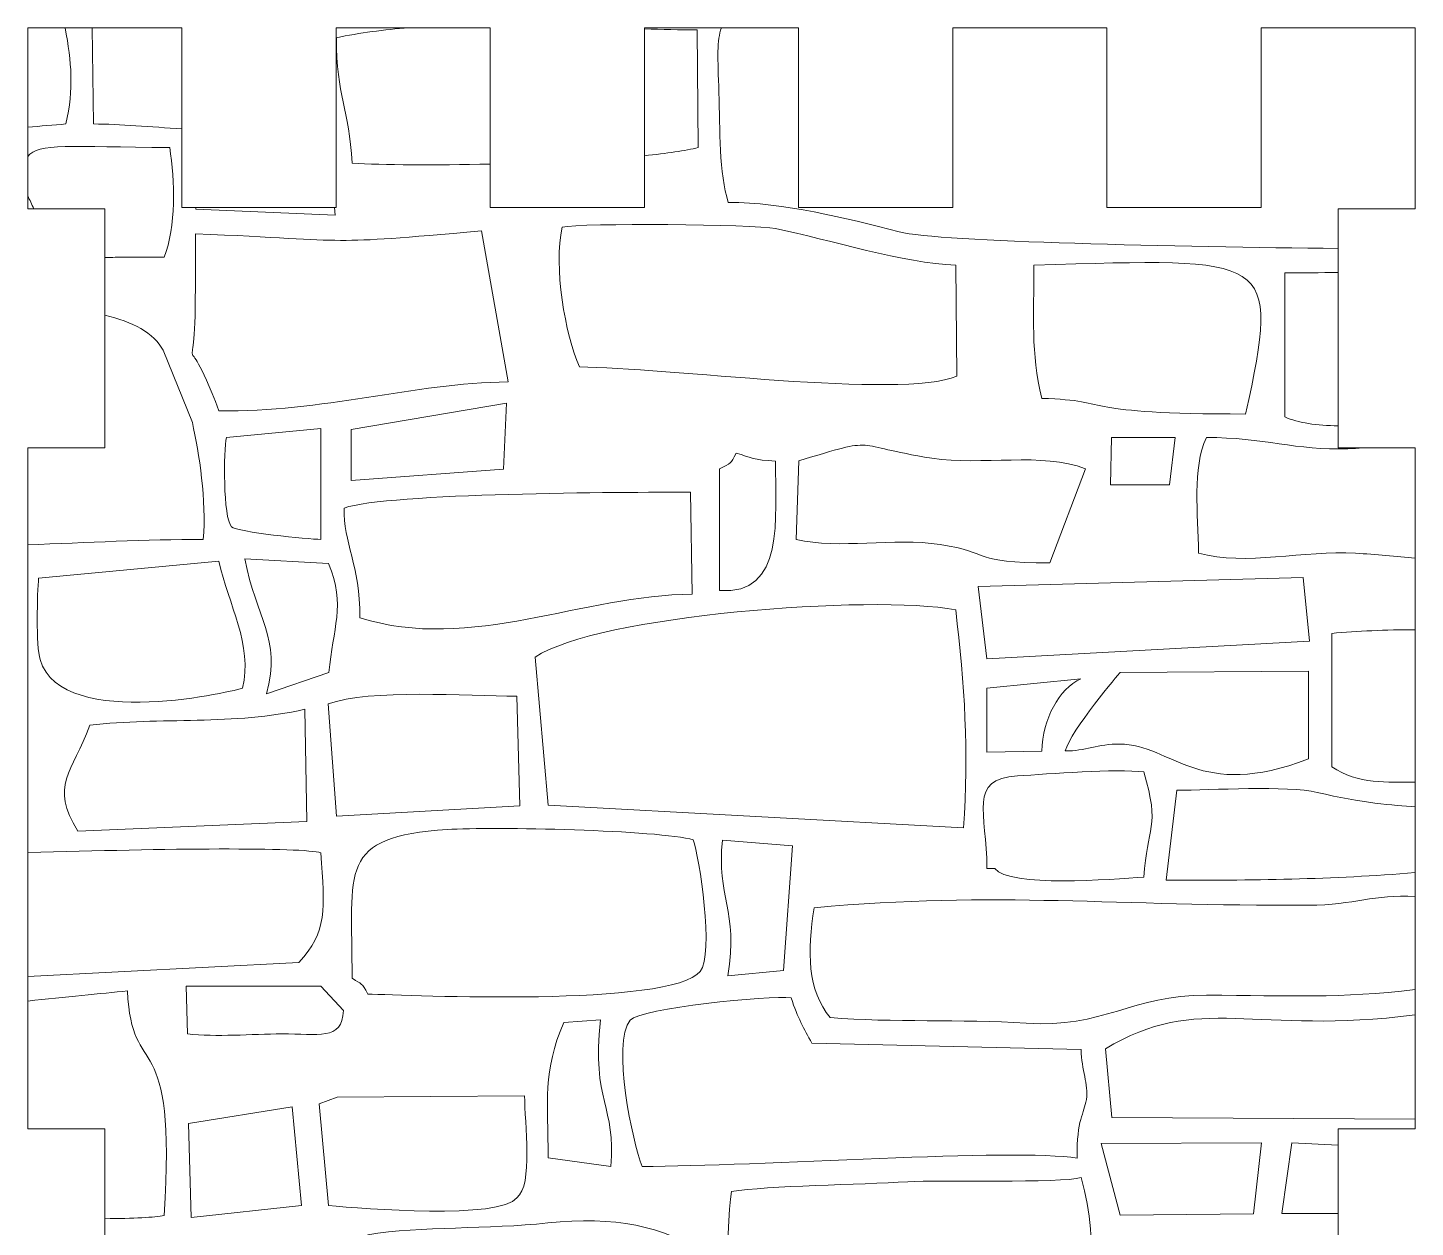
# Model space of a CAD drawing. Header units: millimetres. Extents: x 165 to 617, y -170 to 72.
# Drawn here: x 166.6 to 220.6, y -121.8 to -75.1 of the extents above; entities that cross this region are included whole.
import ezdxf

# ---------------------------------------------------------------- set-up
doc = ezdxf.new("R2010")
doc.units = ezdxf.units.MM
doc.header["$MEASUREMENT"] = 0
doc.layers.add('layer 1', color=7, linetype='Continuous')

msp = doc.modelspace()

# ---------------------------------------------------------------- linework, layer by layer
at = {"layer": 'layer 1', "color": 250, "lineweight": 9}
msp.add_open_spline([(166.5643, -170.1174), (166.5643, -170.1174), (220.5643, -170.1174), (220.5643, -170.1174), (220.5643, -170.1174), (220.5643, -170.1174), (220.5643, -164.0562), (220.5643, -164.0562), (220.5643, -164.0562), (220.5643, -164.0562), (217.5643, -164.0562), (217.5643, -164.0562), (217.5643, -164.0562), (217.5643, -164.0562), (217.5643, -154.7561), (217.5643, -154.7561), (217.5643, -154.7561), (217.5643, -154.7561), (220.5643, -154.7561), (220.5643, -154.7561), (220.5643, -154.7561), (220.5643, -154.7561), (220.5643, -127.2674), (220.5643, -127.2674), (220.5643, -127.2674), (220.5643, -127.2674), (217.5643, -127.2674), (217.5643, -127.2674), (217.5643, -127.2674), (217.5643, -127.2674), (217.5643, -117.9673), (217.5643, -117.9673), (217.5643, -117.9673), (217.5643, -117.9673), (220.5643, -117.9673), (220.5643, -117.9673), (220.5643, -117.9673), (220.5643, -117.9673), (220.5643, -91.4668), (220.5643, -91.4668), (220.5643, -91.4668), (220.5643, -91.4668), (217.5643, -91.4668), (217.5643, -91.4668), (217.5643, -91.4668), (217.5643, -91.4668), (217.5643, -82.1667), (217.5643, -82.1667), (217.5643, -82.1667), (217.5643, -82.1667), (220.5643, -82.1667), (220.5643, -82.1667), (220.5643, -82.1667), (220.5643, -82.1667), (220.5643, -75.1174), (220.5643, -75.1174), (220.5643, -75.1174), (220.5643, -75.1174), (214.5642, -75.1174), (214.5642, -75.1174), (214.5642, -75.1174), (214.5642, -75.1174), (214.5642, -82.1174), (214.5642, -82.1174), (214.5642, -82.1174), (214.5642, -82.1174), (208.5642, -82.1174), (208.5642, -82.1174), (208.5642, -82.1174), (208.5642, -82.1174), (208.5642, -75.1174), (208.5642, -75.1174), (208.5642, -75.1174), (208.5642, -75.1174), (202.5642, -75.1174), (202.5642, -75.1174), (202.5642, -75.1174), (202.5642, -75.1174), (202.5642, -82.1174), (202.5642, -82.1174), (202.5642, -82.1174), (202.5642, -82.1174), (196.5642, -82.1174), (196.5642, -82.1174), (196.5642, -82.1174), (196.5642, -82.1174), (196.5642, -75.1174), (196.5642, -75.1174), (196.5642, -75.1174), (196.5642, -75.1174), (190.5642, -75.1174), (190.5642, -75.1174), (190.5642, -75.1174), (190.5642, -75.1174), (190.5642, -82.1174), (190.5642, -82.1174), (190.5642, -82.1174), (190.5642, -82.1174), (184.5642, -82.1174), (184.5642, -82.1174), (184.5642, -82.1174), (184.5642, -82.1174), (184.5642, -75.1174), (184.5642, -75.1174), (184.5642, -75.1174), (184.5642, -75.1174), (178.5642, -75.1174), (178.5642, -75.1174), (178.5642, -75.1174), (178.5642, -75.1174), (178.5642, -82.1174), (178.5642, -82.1174), (178.5642, -82.1174), (178.5642, -82.1174), (172.5642, -82.1174), (172.5642, -82.1174), (172.5642, -82.1174), (172.5642, -82.1174), (172.5642, -75.1174), (172.5642, -75.1174), (172.5642, -75.1174), (172.5642, -75.1174), (166.5643, -75.1174), (166.5643, -75.1174), (166.5643, -75.1174), (166.5643, -75.1174), (166.5643, -82.1667), (166.5643, -82.1667), (166.5643, -82.1667), (166.5643, -82.1667), (169.5643, -82.1667), (169.5643, -82.1667), (169.5643, -82.1667), (169.5643, -82.1667), (169.5643, -91.4668), (169.5643, -91.4668), (169.5643, -91.4668), (169.5643, -91.4668), (166.5643, -91.4668), (166.5643, -91.4668), (166.5643, -91.4668), (166.5643, -91.4668), (166.5643, -117.9673), (166.5643, -117.9673), (166.5643, -117.9673), (166.5643, -117.9673), (169.5643, -117.9673), (169.5643, -117.9673), (169.5643, -117.9673), (169.5643, -117.9673), (169.5643, -127.2674), (169.5643, -127.2674), (169.5643, -127.2674), (169.5643, -127.2674), (166.5643, -127.2674), (166.5643, -127.2674), (166.5643, -127.2674), (166.5643, -127.2674), (166.5643, -154.7561), (166.5643, -154.7561), (166.5643, -154.7561), (166.5643, -154.7561), (169.5643, -154.7561), (169.5643, -154.7561), (169.5643, -154.7561), (169.5643, -154.7561), (169.5643, -164.0562), (169.5643, -164.0562), (169.5643, -164.0562), (169.5643, -164.0562), (166.5643, -164.0562), (166.5643, -164.0562), (166.5643, -164.0562), (166.5643, -164.0562), (166.5643, -170.1174), (166.5643, -170.1174)], degree=3, knots=[0, 0, 0, 0, 0.0222222, 0.0222222, 0.0222222, 0.0222222, 0.0444444, 0.0444444, 0.0444444, 0.0444444, 0.0666667, 0.0666667, 0.0666667, 0.0666667, 0.0888889, 0.0888889, 0.0888889, 0.0888889, 0.1111111, 0.1111111, 0.1111111, 0.1111111, 0.1333333, 0.1333333, 0.1333333, 0.1333333, 0.1555556, 0.1555556, 0.1555556, 0.1555556, 0.1777778, 0.1777778, 0.1777778, 0.1777778, 0.2, 0.2, 0.2, 0.2, 0.2222222, 0.2222222, 0.2222222, 0.2222222, 0.2444444, 0.2444444, 0.2444444, 0.2444444, 0.2666667, 0.2666667, 0.2666667, 0.2666667, 0.2888889, 0.2888889, 0.2888889, 0.2888889, 0.3111111, 0.3111111, 0.3111111, 0.3111111, 0.3333333, 0.3333333, 0.3333333, 0.3333333, 0.3555556, 0.3555556, 0.3555556, 0.3555556, 0.3777778, 0.3777778, 0.3777778, 0.3777778, 0.4, 0.4, 0.4, 0.4, 0.4222222, 0.4222222, 0.4222222, 0.4222222, 0.4444444, 0.4444444, 0.4444444, 0.4444444, 0.4666667, 0.4666667, 0.4666667, 0.4666667, 0.4888889, 0.4888889, 0.4888889, 0.4888889, 0.5111111, 0.5111111, 0.5111111, 0.5111111, 0.5333333, 0.5333333, 0.5333333, 0.5333333, 0.5555556, 0.5555556, 0.5555556, 0.5555556, 0.5777778, 0.5777778, 0.5777778, 0.5777778, 0.6, 0.6, 0.6, 0.6, 0.6222222, 0.6222222, 0.6222222, 0.6222222, 0.6444444, 0.6444444, 0.6444444, 0.6444444, 0.6666667, 0.6666667, 0.6666667, 0.6666667, 0.6888889, 0.6888889, 0.6888889, 0.6888889, 0.7111111, 0.7111111, 0.7111111, 0.7111111, 0.7333333, 0.7333333, 0.7333333, 0.7333333, 0.7555556, 0.7555556, 0.7555556, 0.7555556, 0.7777778, 0.7777778, 0.7777778, 0.7777778, 0.8, 0.8, 0.8, 0.8, 0.8222222, 0.8222222, 0.8222222, 0.8222222, 0.8444444, 0.8444444, 0.8444444, 0.8444444, 0.8666667, 0.8666667, 0.8666667, 0.8666667, 0.8888889, 0.8888889, 0.8888889, 0.8888889, 0.9111111, 0.9111111, 0.9111111, 0.9111111, 0.9333333, 0.9333333, 0.9333333, 0.9333333, 0.9555556, 0.9555556, 0.9555556, 0.9555556, 1, 1, 1, 1], dxfattribs=at)
at = {"layer": 'layer 1', "color": 177, "lineweight": 9}
for points, knots in [([(168.0201, -75.1174), (168.2707, -76.4851), (168.3566, -77.4711), (168.0509, -78.8624), (168.0509, -78.8624), (167.5579, -78.9049), (167.0622, -78.9454), (166.5643, -78.9829), (166.5643, -78.9829), (166.5643, -78.9829), (166.5643, -75.1174), (166.5643, -75.1174), (166.5643, -75.1174), (166.5643, -75.1174), (168.0201, -75.1174), (168.0201, -75.1174)], [0, 0, 0, 0, 0.2, 0.2, 0.2, 0.2, 0.4, 0.4, 0.4, 0.4, 0.6, 0.6, 0.6, 0.6, 1, 1, 1, 1]), ([(169.1223, -78.8624), (169.1223, -78.8624), (169.0734, -75.1174), (169.0734, -75.1174), (169.0734, -75.1174), (169.0734, -75.1174), (172.5642, -75.1174), (172.5642, -75.1174), (172.5642, -75.1174), (172.5642, -75.1174), (172.5642, -79.0567), (172.5642, -79.0567), (172.5642, -79.0567), (171.3522, -78.9707), (170.1532, -78.8694), (169.1223, -78.8624)], [0, 0, 0, 0, 0.2, 0.2, 0.2, 0.2, 0.4, 0.4, 0.4, 0.4, 0.6, 0.6, 0.6, 0.6, 1, 1, 1, 1]), ([(178.5784, -75.5057), (179.4857, -75.3168), (180.4292, -75.1939), (181.3994, -75.1174), (181.3994, -75.1174), (181.3994, -75.1174), (184.5642, -75.1174), (184.5642, -75.1174), (184.5642, -75.1174), (184.5642, -75.1174), (184.5642, -80.4235), (184.5642, -80.4235), (184.5642, -80.4235), (182.4056, -80.4724), (180.3754, -80.4588), (179.1882, -80.3892), (179.1882, -80.3892), (179.0712, -78.2539), (178.5784, -77.7964), (178.5784, -75.5057)], [0, 0, 0, 0, 0.1666667, 0.1666667, 0.1666667, 0.1666667, 0.3333333, 0.3333333, 0.3333333, 0.3333333, 0.5, 0.5, 0.5, 0.5, 0.6666667, 0.6666667, 0.6666667, 0.6666667, 1, 1, 1, 1]), ([(190.5642, -75.1638), (191.2479, -75.1831), (191.9316, -75.1975), (192.6126, -75.2021), (192.6126, -75.2021), (192.6126, -75.2021), (192.6578, -79.7793), (192.6578, -79.7793), (192.6578, -79.7793), (192.1638, -79.9035), (191.4357, -80.0094), (190.5642, -80.0981), (190.5642, -80.0981), (190.5642, -80.0981), (190.5642, -75.1638), (190.5642, -75.1638)], [0, 0, 0, 0, 0.2, 0.2, 0.2, 0.2, 0.4, 0.4, 0.4, 0.4, 0.6, 0.6, 0.6, 0.6, 1, 1, 1, 1]), ([(193.8297, -81.9143), (193.464, -80.8047), (193.5098, -79.0555), (193.4645, -77.6465), (193.4645, -77.6465), (193.4202, -76.2623), (193.3741, -75.6058), (193.5644, -75.1174), (193.5644, -75.1174), (193.5644, -75.1174), (196.5642, -75.1174), (196.5642, -75.1174), (196.5642, -75.1174), (196.5642, -75.1174), (196.5642, -82.1174), (196.5642, -82.1174), (196.5642, -82.1174), (196.5642, -82.1174), (202.5642, -82.1174), (202.5642, -82.1174), (202.5642, -82.1174), (202.5642, -82.1174), (202.5642, -75.1174), (202.5642, -75.1174), (202.5642, -75.1174), (202.5642, -75.1174), (208.5642, -75.1174), (208.5642, -75.1174), (208.5642, -75.1174), (208.5642, -75.1174), (208.5642, -82.1174), (208.5642, -82.1174), (208.5642, -82.1174), (208.5642, -82.1174), (214.5642, -82.1174), (214.5642, -82.1174), (214.5642, -82.1174), (214.5642, -82.1174), (214.5642, -75.1174), (214.5642, -75.1174), (214.5642, -75.1174), (214.5642, -75.1174), (220.5643, -75.1174), (220.5643, -75.1174), (220.5643, -75.1174), (220.5643, -75.1174), (220.5643, -82.1667), (220.5643, -82.1667), (220.5643, -82.1667), (220.5643, -82.1667), (217.5643, -82.1667), (217.5643, -82.1667), (217.5643, -82.1667), (217.5643, -82.1667), (217.5643, -83.708), (217.5643, -83.708), (217.5643, -83.708), (211.445, -83.6387), (202.0529, -83.458), (200.4853, -83.0597), (200.4853, -83.0597), (198.3457, -82.5155), (196.0033, -81.9143), (193.8297, -81.9143)], [0, 0, 0, 0, 0.0588235, 0.0588235, 0.0588235, 0.0588235, 0.1176471, 0.1176471, 0.1176471, 0.1176471, 0.1764706, 0.1764706, 0.1764706, 0.1764706, 0.2352941, 0.2352941, 0.2352941, 0.2352941, 0.2941176, 0.2941176, 0.2941176, 0.2941176, 0.3529412, 0.3529412, 0.3529412, 0.3529412, 0.4117647, 0.4117647, 0.4117647, 0.4117647, 0.4705882, 0.4705882, 0.4705882, 0.4705882, 0.5294118, 0.5294118, 0.5294118, 0.5294118, 0.5882353, 0.5882353, 0.5882353, 0.5882353, 0.6470588, 0.6470588, 0.6470588, 0.6470588, 0.7058824, 0.7058824, 0.7058824, 0.7058824, 0.7647059, 0.7647059, 0.7647059, 0.7647059, 0.8235294, 0.8235294, 0.8235294, 0.8235294, 0.8823529, 0.8823529, 0.8823529, 0.8823529, 1, 1, 1, 1]), ([(166.5643, -80.1287), (166.9638, -79.5852), (168.2108, -79.7639), (172.0892, -79.7774), (172.0892, -79.7774), (172.2887, -81.0775), (172.3475, -82.8617), (171.8709, -84.0496), (171.8709, -84.0496), (170.4892, -84.0496), (169.8946, -84.0433), (169.5643, -84.0643), (169.5643, -84.0643), (169.5643, -84.0643), (169.5643, -82.1667), (169.5643, -82.1667), (169.5643, -82.1667), (169.5643, -82.1667), (166.8002, -82.1667), (166.8002, -82.1667), (166.8002, -82.1667), (166.7232, -81.9924), (166.6445, -81.8233), (166.5643, -81.6614), (166.5643, -81.6614), (166.5643, -81.6614), (166.5643, -80.1287), (166.5643, -80.1287)], [0, 0, 0, 0, 0.125, 0.125, 0.125, 0.125, 0.25, 0.25, 0.25, 0.25, 0.375, 0.375, 0.375, 0.375, 0.5, 0.5, 0.5, 0.5, 0.625, 0.625, 0.625, 0.625, 0.75, 0.75, 0.75, 0.75, 1, 1, 1, 1]), ([(173.1004, -82.1824), (173.1004, -82.1824), (173.1019, -82.1174), (173.1019, -82.1174), (173.1019, -82.1174), (173.1019, -82.1174), (178.5007, -82.1174), (178.5007, -82.1174), (178.5007, -82.1174), (178.5007, -82.1174), (178.5333, -82.4125), (178.5333, -82.4125), (178.5333, -82.4125), (178.5333, -82.4125), (173.1004, -82.1824), (173.1004, -82.1824)], [0, 0, 0, 0, 0.2, 0.2, 0.2, 0.2, 0.4, 0.4, 0.4, 0.4, 0.6, 0.6, 0.6, 0.6, 1, 1, 1, 1]), ([(173.0879, -85.268), (173.0879, -85.268), (173.0882, -83.1314), (173.0882, -83.1314), (173.0882, -83.1314), (179.6325, -83.4206), (177.9025, -83.5751), (184.2266, -83.0243), (184.2266, -83.0243), (184.2266, -83.0243), (185.2604, -88.9017), (185.2604, -88.9017), (185.2604, -88.9017), (181.5361, -88.9439), (178.0503, -90.0968), (174.0044, -90.0203), (174.0044, -90.0203), (172.4721, -85.9699), (173.0868, -89.7944), (173.0879, -85.268)], [0, 0, 0, 0, 0.1666667, 0.1666667, 0.1666667, 0.1666667, 0.3333333, 0.3333333, 0.3333333, 0.3333333, 0.5, 0.5, 0.5, 0.5, 0.6666667, 0.6666667, 0.6666667, 0.6666667, 1, 1, 1, 1]), ([(188.0341, -88.3198), (187.4791, -87.0615), (187.0174, -84.4132), (187.3625, -82.8748), (187.3625, -82.8748), (188.0925, -82.7138), (194.8421, -82.766), (195.6632, -82.9332), (195.6632, -82.9332), (197.7696, -83.3622), (200.6805, -84.3003), (202.6783, -84.3515), (202.6783, -84.3515), (202.6783, -84.3515), (202.7295, -88.6747), (202.7295, -88.6747), (202.7295, -88.6747), (200.5827, -89.5942), (191.2861, -88.3198), (188.0341, -88.3198)], [0, 0, 0, 0, 0.1666667, 0.1666667, 0.1666667, 0.1666667, 0.3333333, 0.3333333, 0.3333333, 0.3333333, 0.5, 0.5, 0.5, 0.5, 0.6666667, 0.6666667, 0.6666667, 0.6666667, 1, 1, 1, 1]), ([(206.0306, -89.5402), (205.5925, -87.7347), (205.7252, -86.3857), (205.7259, -84.3515), (205.7259, -84.3515), (214.9862, -84.1015), (215.3418, -83.8683), (213.9631, -90.1501), (213.9631, -90.1501), (207.2836, -90.1501), (208.979, -89.6316), (206.0306, -89.5402)], [0, 0, 0, 0, 0.25, 0.25, 0.25, 0.25, 0.5, 0.5, 0.5, 0.5, 1, 1, 1, 1]), ([(215.4881, -90.2624), (215.4881, -90.2624), (215.4866, -84.6567), (215.4866, -84.6567), (215.4866, -84.6567), (216.1729, -84.6567), (216.8664, -84.65), (217.5643, -84.6385), (217.5643, -84.6385), (217.5643, -84.6385), (217.5643, -90.6107), (217.5643, -90.6107), (217.5643, -90.6107), (216.7387, -90.6021), (216.0102, -90.4987), (215.4881, -90.2624)], [0, 0, 0, 0, 0.2, 0.2, 0.2, 0.2, 0.4, 0.4, 0.4, 0.4, 0.6, 0.6, 0.6, 0.6, 1, 1, 1, 1]), ([(169.5643, -86.3025), (170.6391, -86.5596), (171.4722, -86.9895), (171.837, -87.67), (171.837, -87.67), (171.837, -87.67), (172.9708, -90.4833), (172.9708, -90.4833), (172.9708, -90.4833), (173.2344, -91.6848), (173.531, -93.5232), (173.3958, -95.0307), (173.3958, -95.0307), (171.1641, -95.0307), (168.8724, -95.1507), (166.5643, -95.2437), (166.5643, -95.2437), (166.5643, -95.2437), (166.5643, -91.4668), (166.5643, -91.4668), (166.5643, -91.4668), (166.5643, -91.4668), (169.5643, -91.4668), (169.5643, -91.4668), (169.5643, -91.4668), (169.5643, -91.4668), (169.5643, -86.3025), (169.5643, -86.3025)], [0, 0, 0, 0, 0.125, 0.125, 0.125, 0.125, 0.25, 0.25, 0.25, 0.25, 0.375, 0.375, 0.375, 0.375, 0.5, 0.5, 0.5, 0.5, 0.625, 0.625, 0.625, 0.625, 0.75, 0.75, 0.75, 0.75, 1, 1, 1, 1]), ([(179.1494, -90.7557), (179.1494, -90.7557), (185.1941, -89.722), (185.1941, -89.722), (185.1941, -89.722), (185.1941, -89.722), (185.0855, -92.2947), (185.0855, -92.2947), (185.0855, -92.2947), (185.0855, -92.2947), (179.153, -92.7345), (179.153, -92.7345), (179.153, -92.7345), (179.153, -92.7345), (179.1494, -90.7557), (179.1494, -90.7557)], [0, 0, 0, 0, 0.2, 0.2, 0.2, 0.2, 0.4, 0.4, 0.4, 0.4, 0.6, 0.6, 0.6, 0.6, 1, 1, 1, 1]), ([(174.293, -91.0619), (174.293, -91.0619), (177.9709, -90.7088), (177.9709, -90.7088), (177.9709, -90.7088), (177.9709, -90.7088), (177.9677, -95.0303), (177.9677, -95.0303), (177.9677, -95.0303), (177.4817, -95.0223), (174.7008, -94.746), (174.4973, -94.5402), (174.4973, -94.5402), (174.1568, -94.1962), (174.1884, -91.5404), (174.293, -91.0619)], [0, 0, 0, 0, 0.2, 0.2, 0.2, 0.2, 0.4, 0.4, 0.4, 0.4, 0.6, 0.6, 0.6, 0.6, 1, 1, 1, 1]), ([(196.4726, -95.0287), (196.4726, -95.0287), (196.5804, -91.9749), (196.5804, -91.9749), (196.5804, -91.9749), (199.7294, -90.9942), (198.5615, -91.3718), (201.7556, -91.87), (201.7556, -91.87), (203.6928, -92.1722), (206.0532, -91.6168), (207.7313, -92.2836), (207.7313, -92.2836), (207.7313, -92.2836), (206.3386, -95.9457), (206.3386, -95.9457), (206.3386, -95.9457), (203.2494, -95.9457), (204.1431, -95.5434), (202.0705, -95.228), (202.0705, -95.228), (200.2522, -94.9513), (198.1551, -95.4283), (196.4726, -95.0287)], [0, 0, 0, 0, 0.1428571, 0.1428571, 0.1428571, 0.1428571, 0.2857143, 0.2857143, 0.2857143, 0.2857143, 0.4285714, 0.4285714, 0.4285714, 0.4285714, 0.5714286, 0.5714286, 0.5714286, 0.5714286, 0.7142857, 0.7142857, 0.7142857, 0.7142857, 1, 1, 1, 1]), ([(208.7482, -91.0612), (208.7482, -91.0612), (211.2177, -91.0619), (211.2177, -91.0619), (211.2177, -91.0619), (211.2177, -91.0619), (211.0034, -92.9076), (211.0034, -92.9076), (211.0034, -92.9076), (211.0034, -92.9076), (208.6995, -92.9051), (208.6995, -92.9051), (208.6995, -92.9051), (208.6995, -92.9051), (208.7482, -91.0612), (208.7482, -91.0612)], [0, 0, 0, 0, 0.2, 0.2, 0.2, 0.2, 0.4, 0.4, 0.4, 0.4, 0.6, 0.6, 0.6, 0.6, 1, 1, 1, 1]), ([(212.1329, -95.5614), (212.1141, -94.0057), (211.8792, -92.2731), (212.4363, -91.0619), (212.4363, -91.0619), (214.6439, -91.0619), (215.9463, -91.5761), (217.9404, -91.5011), (217.9404, -91.5011), (218.1386, -91.4936), (218.3301, -91.4819), (218.5159, -91.4668), (218.5159, -91.4668), (218.5159, -91.4668), (220.5643, -91.4668), (220.5643, -91.4668), (220.5643, -91.4668), (220.5643, -91.4668), (220.5643, -95.7565), (220.5643, -95.7565), (220.5643, -95.7565), (219.8175, -95.6893), (219.0433, -95.6178), (218.2343, -95.5666), (218.2343, -95.5666), (216.2492, -95.4413), (213.9688, -96.0797), (212.1329, -95.5614)], [0, 0, 0, 0, 0.125, 0.125, 0.125, 0.125, 0.25, 0.25, 0.25, 0.25, 0.375, 0.375, 0.375, 0.375, 0.5, 0.5, 0.5, 0.5, 0.625, 0.625, 0.625, 0.625, 0.75, 0.75, 0.75, 0.75, 1, 1, 1, 1]), ([(193.4882, -92.2833), (193.9496, -92.0584), (193.9108, -92.0972), (194.1362, -91.6723), (194.1362, -91.6723), (194.7012, -91.8361), (194.8201, -91.9496), (195.6627, -91.9789), (195.6627, -91.9789), (195.6627, -94.1844), (196.041, -97.225), (193.4827, -97.0211), (193.4827, -97.0211), (193.4827, -97.0211), (193.4882, -92.2833), (193.4882, -92.2833)], [0, 0, 0, 0, 0.2, 0.2, 0.2, 0.2, 0.4, 0.4, 0.4, 0.4, 0.6, 0.6, 0.6, 0.6, 1, 1, 1, 1]), ([(178.8849, -93.8089), (180.5547, -93.2189), (189.8058, -93.1876), (192.3544, -93.1973), (192.3544, -93.1973), (192.3544, -93.1973), (192.421, -97.1663), (192.421, -97.1663), (192.421, -97.1663), (188.2293, -97.1656), (183.8048, -99.449), (179.4934, -98.0808), (179.4934, -98.0808), (179.4934, -96.0123), (178.8381, -95.1708), (178.8849, -93.8089)], [0, 0, 0, 0, 0.2, 0.2, 0.2, 0.2, 0.4, 0.4, 0.4, 0.4, 0.6, 0.6, 0.6, 0.6, 1, 1, 1, 1]), ([(166.9875, -96.535), (166.9875, -96.535), (174.0008, -95.8806), (174.0008, -95.8806), (174.0008, -95.8806), (174.3712, -97.5783), (175.3374, -99.1194), (174.9208, -100.8259), (174.9208, -100.8259), (174.8539, -100.8591), (167.9316, -102.579), (167.044, -99.7059), (167.044, -99.7059), (166.888, -99.2003), (166.9268, -97.113), (166.9875, -96.535)], [0, 0, 0, 0, 0.2, 0.2, 0.2, 0.2, 0.4, 0.4, 0.4, 0.4, 0.6, 0.6, 0.6, 0.6, 1, 1, 1, 1]), ([(175.0132, -95.7872), (175.0132, -95.7872), (178.2748, -95.9655), (178.2748, -95.9655), (178.2748, -95.9655), (178.9548, -97.6108), (178.4299, -98.4803), (178.2863, -100.216), (178.2863, -100.216), (178.2863, -100.216), (175.8605, -101.0414), (175.8605, -101.0414), (175.8605, -101.0414), (176.4499, -98.847), (175.4477, -98.1098), (175.0132, -95.7872)], [0, 0, 0, 0, 0.2, 0.2, 0.2, 0.2, 0.4, 0.4, 0.4, 0.4, 0.6, 0.6, 0.6, 0.6, 1, 1, 1, 1]), ([(203.5537, -96.8623), (203.5537, -96.8623), (216.2071, -96.5182), (216.2071, -96.5182), (216.2071, -96.5182), (216.2071, -96.5182), (216.4471, -98.9928), (216.4471, -98.9928), (216.4471, -98.9928), (216.4471, -98.9928), (203.8952, -99.6767), (203.8952, -99.6767), (203.8952, -99.6767), (203.8952, -99.6767), (203.5537, -96.8623), (203.5537, -96.8623)], [0, 0, 0, 0, 0.2, 0.2, 0.2, 0.2, 0.4, 0.4, 0.4, 0.4, 0.6, 0.6, 0.6, 0.6, 1, 1, 1, 1]), ([(186.8157, -105.3748), (186.8157, -105.3748), (186.3163, -99.6121), (186.3163, -99.6121), (186.3163, -99.6121), (188.6813, -97.9963), (199.4416, -97.1502), (202.6783, -97.7726), (202.6783, -97.7726), (203.0232, -100.6764), (203.1985, -103.2916), (202.9844, -106.2581), (202.9844, -106.2581), (202.9844, -106.2581), (186.8157, -105.3748), (186.8157, -105.3748)], [0, 0, 0, 0, 0.2, 0.2, 0.2, 0.2, 0.4, 0.4, 0.4, 0.4, 0.6, 0.6, 0.6, 0.6, 1, 1, 1, 1]), ([(217.3168, -103.8788), (217.3168, -103.8788), (217.3168, -98.6879), (217.3168, -98.6879), (217.3168, -98.6879), (218.3042, -98.5963), (219.4161, -98.5466), (220.5643, -98.5429), (220.5643, -98.5429), (220.5643, -98.5429), (220.5643, -104.4729), (220.5643, -104.4729), (220.5643, -104.4729), (219.4789, -104.4679), (218.3487, -104.5813), (217.3168, -103.8788)], [0, 0, 0, 0, 0.2, 0.2, 0.2, 0.2, 0.4, 0.4, 0.4, 0.4, 0.6, 0.6, 0.6, 0.6, 1, 1, 1, 1]), ([(206.9457, -103.2646), (207.1443, -102.4781), (209.0536, -100.2239), (209.081, -100.2127), (209.081, -100.2127), (209.081, -100.2127), (216.4042, -100.1624), (216.4042, -100.1624), (216.4042, -100.1624), (216.4042, -100.1624), (216.4046, -103.5711), (216.4046, -103.5711), (216.4046, -103.5711), (212.1576, -105.2208), (211.1101, -103.0218), (209.0636, -102.9951), (209.0636, -102.9951), (208.234, -102.9843), (207.6979, -103.27), (206.9457, -103.2646)], [0, 0, 0, 0, 0.1666667, 0.1666667, 0.1666667, 0.1666667, 0.3333333, 0.3333333, 0.3333333, 0.3333333, 0.5, 0.5, 0.5, 0.5, 0.6666667, 0.6666667, 0.6666667, 0.6666667, 1, 1, 1, 1]), ([(178.2501, -101.4333), (179.8934, -100.8418), (183.647, -101.1279), (185.5968, -101.1279), (185.5968, -101.1279), (185.5968, -101.1279), (185.7106, -105.3981), (185.7106, -105.3981), (185.7106, -105.3981), (185.7106, -105.3981), (178.5852, -105.8045), (178.5852, -105.8045), (178.5852, -105.8045), (178.5852, -105.8045), (178.2501, -101.4333), (178.2501, -101.4333)], [0, 0, 0, 0, 0.2, 0.2, 0.2, 0.2, 0.4, 0.4, 0.4, 0.4, 0.6, 0.6, 0.6, 0.6, 1, 1, 1, 1]), ([(203.8956, -100.823), (203.8956, -100.823), (207.5538, -100.4509), (207.5538, -100.4509), (207.5538, -100.4509), (206.6887, -100.8509), (206.0655, -102.0145), (206.0324, -103.2685), (206.0324, -103.2685), (206.0324, -103.2685), (203.896, -103.3042), (203.896, -103.3042), (203.896, -103.3042), (203.896, -103.3042), (203.8956, -100.823), (203.8956, -100.823)], [0, 0, 0, 0, 0.2, 0.2, 0.2, 0.2, 0.4, 0.4, 0.4, 0.4, 0.6, 0.6, 0.6, 0.6, 1, 1, 1, 1]), ([(168.9865, -102.2641), (171.7037, -101.933), (174.6201, -102.2818), (177.3424, -101.6383), (177.3424, -101.6383), (177.3424, -101.6383), (177.4292, -106.0099), (177.4292, -106.0099), (177.4292, -106.0099), (177.4292, -106.0099), (168.5143, -106.3799), (168.5143, -106.3799), (168.5143, -106.3799), (167.4085, -104.6084), (168.2956, -104.1102), (168.9865, -102.2641)], [0, 0, 0, 0, 0.2, 0.2, 0.2, 0.2, 0.4, 0.4, 0.4, 0.4, 0.6, 0.6, 0.6, 0.6, 1, 1, 1, 1]), ([(204.2004, -107.8415), (204.2004, -107.8415), (203.8956, -107.8408), (203.8956, -107.8408), (203.8956, -107.8408), (203.8956, -105.6438), (203.129, -104.3637), (205.0809, -104.2341), (205.0809, -104.2341), (206.298, -104.153), (208.9304, -103.9512), (209.9976, -104.0806), (209.9976, -104.0806), (210.6569, -106.2484), (210.1204, -106.2181), (209.9976, -108.1762), (209.9976, -108.1762), (208.7723, -108.2597), (204.7516, -108.5814), (204.2004, -107.8415)], [0, 0, 0, 0, 0.1666667, 0.1666667, 0.1666667, 0.1666667, 0.3333333, 0.3333333, 0.3333333, 0.3333333, 0.5, 0.5, 0.5, 0.5, 0.6666667, 0.6666667, 0.6666667, 0.6666667, 1, 1, 1, 1]), ([(211.2811, -104.7943), (212.5991, -104.7882), (215.5955, -104.5962), (216.7504, -104.8757), (216.7504, -104.8757), (218.4817, -105.2948), (219.7226, -105.3767), (220.5643, -105.4368), (220.5643, -105.4368), (220.5643, -105.4368), (220.5643, -107.9957), (220.5643, -107.9957), (220.5643, -107.9957), (217.3948, -108.261), (214.1475, -108.3076), (210.8684, -108.2947), (210.8684, -108.2947), (210.8684, -108.2947), (211.2811, -104.7943), (211.2811, -104.7943)], [0, 0, 0, 0, 0.1666667, 0.1666667, 0.1666667, 0.1666667, 0.3333333, 0.3333333, 0.3333333, 0.3333333, 0.5, 0.5, 0.5, 0.5, 0.6666667, 0.6666667, 0.6666667, 0.6666667, 1, 1, 1, 1]), ([(179.1882, -112.1102), (179.1882, -107.8345), (178.6122, -106.6108), (182.8988, -106.3197), (182.8988, -106.3197), (184.6223, -106.2026), (191.1608, -106.3403), (192.4629, -106.7236), (192.4629, -106.7236), (192.6988, -107.3451), (193.2836, -111.1942), (192.7335, -111.844), (192.7335, -111.844), (191.6272, -113.2387), (181.374, -112.7764), (179.8, -112.7221), (179.8, -112.7221), (179.5489, -112.2486), (179.5803, -112.3675), (179.1882, -112.1102)], [0, 0, 0, 0, 0.1666667, 0.1666667, 0.1666667, 0.1666667, 0.3333333, 0.3333333, 0.3333333, 0.3333333, 0.5, 0.5, 0.5, 0.5, 0.6666667, 0.6666667, 0.6666667, 0.6666667, 1, 1, 1, 1]), ([(193.6027, -106.7383), (193.6027, -106.7383), (196.3299, -106.9499), (196.3299, -106.9499), (196.3299, -106.9499), (196.3299, -106.9499), (195.9801, -111.8071), (195.9801, -111.8071), (195.9801, -111.8071), (195.9801, -111.8071), (193.815, -112.0184), (193.815, -112.0184), (193.815, -112.0184), (194.2301, -109.428), (193.3606, -108.9468), (193.6027, -106.7383)], [0, 0, 0, 0, 0.2, 0.2, 0.2, 0.2, 0.4, 0.4, 0.4, 0.4, 0.6, 0.6, 0.6, 0.6, 1, 1, 1, 1]), ([(166.5643, -107.2241), (171.9408, -107.053), (177.2623, -107.0052), (177.9714, -107.2286), (177.9714, -107.2286), (178.1366, -109.4443), (178.2134, -110.2873), (177.1203, -111.5019), (177.1203, -111.5019), (177.1203, -111.5019), (166.5643, -112.0394), (166.5643, -112.0394), (166.5643, -112.0394), (166.5643, -112.0394), (166.5643, -107.2241), (166.5643, -107.2241)], [0, 0, 0, 0, 0.2, 0.2, 0.2, 0.2, 0.4, 0.4, 0.4, 0.4, 0.6, 0.6, 0.6, 0.6, 1, 1, 1, 1]), ([(197.1727, -109.365), (204.2858, -108.7115), (208.9827, -109.3142), (216.4031, -109.2642), (216.4031, -109.2642), (218.2304, -109.265), (218.9441, -108.8216), (220.5643, -108.9314), (220.5643, -108.9314), (220.5643, -108.9314), (220.5643, -112.5521), (220.5643, -112.5521), (220.5643, -112.5521), (217.6329, -112.8941), (215.7108, -112.783), (212.4376, -112.7678), (212.4376, -112.7678), (209.5674, -112.7563), (208.4016, -114.064), (205.4249, -113.8608), (205.4249, -113.8608), (202.8681, -113.6869), (200.2265, -113.8418), (197.7948, -113.6371), (197.7948, -113.6371), (196.9104, -112.5942), (196.8913, -111.0629), (197.1727, -109.365)], [0, 0, 0, 0, 0.125, 0.125, 0.125, 0.125, 0.25, 0.25, 0.25, 0.25, 0.375, 0.375, 0.375, 0.375, 0.5, 0.5, 0.5, 0.5, 0.625, 0.625, 0.625, 0.625, 0.75, 0.75, 0.75, 0.75, 1, 1, 1, 1]), ([(166.5643, -112.9943), (168.0267, -112.8502), (169.4147, -112.695), (170.4478, -112.6046), (170.4478, -112.6046), (170.5905, -116.2174), (172.3802, -113.7586), (171.8709, -121.3369), (171.8709, -121.3369), (171.5116, -121.4198), (170.6851, -121.4582), (169.5643, -121.4663), (169.5643, -121.4663), (169.5643, -121.4663), (169.5643, -117.9673), (169.5643, -117.9673), (169.5643, -117.9673), (169.5643, -117.9673), (166.5643, -117.9673), (166.5643, -117.9673), (166.5643, -117.9673), (166.5643, -117.9673), (166.5643, -112.9943), (166.5643, -112.9943)], [0, 0, 0, 0, 0.1428571, 0.1428571, 0.1428571, 0.1428571, 0.2857143, 0.2857143, 0.2857143, 0.2857143, 0.4285714, 0.4285714, 0.4285714, 0.4285714, 0.5714286, 0.5714286, 0.5714286, 0.5714286, 0.7142857, 0.7142857, 0.7142857, 0.7142857, 1, 1, 1, 1]), ([(172.7337, -112.4137), (172.7337, -112.4137), (177.9698, -112.4141), (177.9698, -112.4141), (177.9698, -112.4141), (177.9698, -112.4141), (178.8494, -113.3676), (178.8494, -113.3676), (178.8494, -113.3676), (178.8129, -114.5573), (177.848, -114.2662), (176.4636, -114.2741), (176.4636, -114.2741), (175.2671, -114.281), (173.892, -114.4038), (172.7828, -114.2694), (172.7828, -114.2694), (172.7828, -114.2694), (172.7337, -112.4137), (172.7337, -112.4137)], [0, 0, 0, 0, 0.1666667, 0.1666667, 0.1666667, 0.1666667, 0.3333333, 0.3333333, 0.3333333, 0.3333333, 0.5, 0.5, 0.5, 0.5, 0.6666667, 0.6666667, 0.6666667, 0.6666667, 1, 1, 1, 1]), ([(196.2713, -112.8672), (196.5469, -113.672), (196.7479, -114.051), (197.0829, -114.6394), (197.0829, -114.6394), (197.0829, -114.6394), (207.5578, -114.8844), (207.5578, -114.8844), (207.5578, -114.8844), (207.5761, -115.6917), (207.8542, -116.2203), (207.7638, -116.8267), (207.7638, -116.8267), (207.6777, -117.4015), (207.3888, -117.5701), (207.4042, -119.1114), (207.4042, -119.1114), (205.0374, -118.7138), (194.9048, -119.4328), (190.4746, -119.4328), (190.4746, -119.4328), (190.1117, -118.5339), (189.2802, -114.6294), (190.01, -113.7394), (190.01, -113.7394), (190.3862, -113.2809), (195.4422, -112.769), (196.2713, -112.8672)], [0, 0, 0, 0, 0.125, 0.125, 0.125, 0.125, 0.25, 0.25, 0.25, 0.25, 0.375, 0.375, 0.375, 0.375, 0.5, 0.5, 0.5, 0.5, 0.625, 0.625, 0.625, 0.625, 0.75, 0.75, 0.75, 0.75, 1, 1, 1, 1]), ([(208.7592, -117.5291), (208.7592, -117.5291), (208.505, -114.8589), (208.505, -114.8589), (208.505, -114.8589), (212.1051, -112.6528), (214.3386, -114.346), (220.5643, -113.5322), (220.5643, -113.5322), (220.5643, -113.5322), (220.5643, -117.5937), (220.5643, -117.5937), (220.5643, -117.5937), (220.5643, -117.5937), (208.7592, -117.5291), (208.7592, -117.5291)], [0, 0, 0, 0, 0.2, 0.2, 0.2, 0.2, 0.4, 0.4, 0.4, 0.4, 0.6, 0.6, 0.6, 0.6, 1, 1, 1, 1]), ([(186.8189, -119.0923), (186.8141, -116.8951), (186.5984, -115.7314), (187.4255, -113.8356), (187.4255, -113.8356), (187.4255, -113.8356), (188.8508, -113.7257), (188.8508, -113.7257), (188.8508, -113.7257), (188.5012, -116.9326), (189.4764, -117.0874), (189.2571, -119.4328), (189.2571, -119.4328), (189.2571, -119.4328), (186.8189, -119.0923), (186.8189, -119.0923)], [0, 0, 0, 0, 0.2, 0.2, 0.2, 0.2, 0.4, 0.4, 0.4, 0.4, 0.6, 0.6, 0.6, 0.6, 1, 1, 1, 1]), ([(172.8257, -117.7609), (172.8257, -117.7609), (176.8516, -117.1152), (176.8516, -117.1152), (176.8516, -117.1152), (176.8516, -117.1152), (177.2229, -120.9525), (177.2229, -120.9525), (177.2229, -120.9525), (177.2229, -120.9525), (172.9283, -121.4183), (172.9283, -121.4183), (172.9283, -121.4183), (172.9283, -121.4183), (172.8257, -117.7609), (172.8257, -117.7609)], [0, 0, 0, 0, 0.2, 0.2, 0.2, 0.2, 0.4, 0.4, 0.4, 0.4, 0.6, 0.6, 0.6, 0.6, 1, 1, 1, 1]), ([(177.9037, -116.9945), (177.9037, -116.9945), (178.6, -116.739), (178.6, -116.739), (178.6, -116.739), (178.6, -116.739), (185.902, -116.6846), (185.902, -116.6846), (185.902, -116.6846), (185.902, -117.7385), (186.2431, -120.1696), (185.5968, -120.6551), (185.5968, -120.6551), (184.9572, -121.5069), (179.6267, -121.0682), (178.2732, -120.9577), (178.2732, -120.9577), (178.2732, -120.9577), (177.9037, -116.9945), (177.9037, -116.9945)], [0, 0, 0, 0, 0.1666667, 0.1666667, 0.1666667, 0.1666667, 0.3333333, 0.3333333, 0.3333333, 0.3333333, 0.5, 0.5, 0.5, 0.5, 0.6666667, 0.6666667, 0.6666667, 0.6666667, 1, 1, 1, 1]), ([(208.3384, -118.5463), (208.3384, -118.5463), (214.5744, -118.5156), (214.5744, -118.5156), (214.5744, -118.5156), (214.5744, -118.5156), (214.2735, -121.2735), (214.2735, -121.2735), (214.2735, -121.2735), (214.2735, -121.2735), (209.0828, -121.3263), (209.0828, -121.3263), (209.0828, -121.3263), (209.0828, -121.3263), (208.3384, -118.5463), (208.3384, -118.5463)], [0, 0, 0, 0, 0.2, 0.2, 0.2, 0.2, 0.4, 0.4, 0.4, 0.4, 0.6, 0.6, 0.6, 0.6, 1, 1, 1, 1]), ([(215.7636, -118.5095), (215.7636, -118.5095), (217.5643, -118.6055), (217.5643, -118.6055), (217.5643, -118.6055), (217.5643, -118.6055), (217.5643, -121.2618), (217.5643, -121.2618), (217.5643, -121.2618), (217.5643, -121.2618), (215.3757, -121.2615), (215.3757, -121.2615), (215.3757, -121.2615), (215.3757, -121.2615), (215.7636, -118.5095), (215.7636, -118.5095)], [0, 0, 0, 0, 0.2, 0.2, 0.2, 0.2, 0.4, 0.4, 0.4, 0.4, 0.6, 0.6, 0.6, 0.6, 1, 1, 1, 1]), ([(193.9471, -120.4101), (195.3651, -120.1757), (198.9697, -120.1529), (200.8113, -120.0283), (200.8113, -120.0283), (201.9851, -119.9487), (206.7997, -120.0914), (207.5588, -119.8695), (207.5588, -119.8695), (208.3504, -122.6132), (207.7855, -124.8998), (207.6035, -127.7017), (207.6035, -127.7017), (207.4824, -129.5603), (207.4324, -129.1997), (205.4512, -129.3967), (205.4512, -129.3967), (202.2188, -129.7182), (200.107, -129.9581), (197.0613, -129.1713), (197.0613, -129.1713), (195.5029, -128.7688), (194.5747, -129.2599), (194.0563, -128.1056), (194.0563, -128.1056), (193.6687, -127.2427), (193.7526, -121.7528), (193.9471, -120.4101)], [0, 0, 0, 0, 0.125, 0.125, 0.125, 0.125, 0.25, 0.25, 0.25, 0.25, 0.375, 0.375, 0.375, 0.375, 0.5, 0.5, 0.5, 0.5, 0.625, 0.625, 0.625, 0.625, 0.75, 0.75, 0.75, 0.75, 1, 1, 1, 1]), ([(179.8, -122.0898), (181.869, -121.7521), (184.5088, -121.8847), (186.803, -121.6313), (186.803, -121.6313), (189.3908, -121.3448), (191.3082, -121.781), (192.9176, -122.7865), (192.9176, -122.7865), (192.9176, -122.7865), (192.9176, -127.3633), (192.9176, -127.3633), (192.9176, -127.3633), (190.5437, -127.3633), (188.4476, -127.6866), (186.1991, -127.665), (186.1991, -127.665), (183.8098, -127.642), (181.9944, -128.4057), (179.7983, -128.3499), (179.7983, -128.3499), (179.3158, -125.8604), (178.7031, -124.8841), (179.8, -122.0898)], [0, 0, 0, 0, 0.1428571, 0.1428571, 0.1428571, 0.1428571, 0.2857143, 0.2857143, 0.2857143, 0.2857143, 0.4285714, 0.4285714, 0.4285714, 0.4285714, 0.5714286, 0.5714286, 0.5714286, 0.5714286, 0.7142857, 0.7142857, 0.7142857, 0.7142857, 1, 1, 1, 1])]:
    msp.add_open_spline(points, degree=3, knots=knots, dxfattribs=at)

doc.saveas('drawing.dxf')
